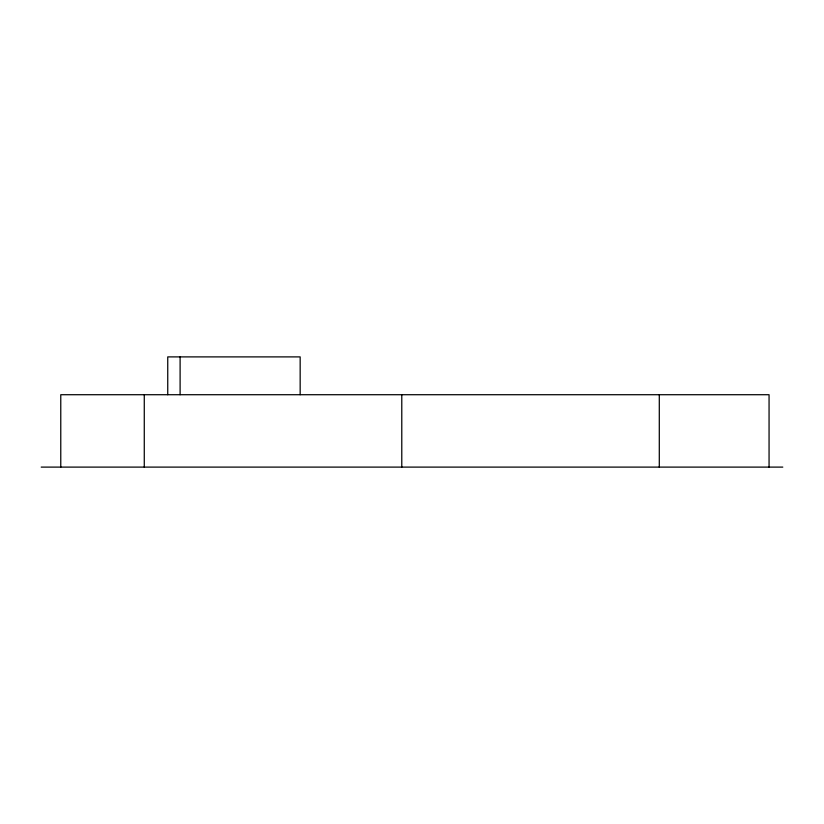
<?xml version="1.0" encoding="UTF-8"?>
<svg xmlns="http://www.w3.org/2000/svg" width="824" height="824" viewBox="0 0 824 824"><rect width="100%" height="100%" fill="white"/><g stroke="black" fill="none" stroke-linecap="round" stroke-linejoin="round"><path stroke-width="1.24" d="M41.2 467.105L782.8 467.105M769.06 467.105L769.06 394.717L60.77 394.717L60.77 467.105M659.293 394.717L659.293 467.105M401.782 394.717L401.782 467.105M300.163 394.717L300.163 356.895L167.746 356.895L167.746 394.717M180.106 356.895L180.106 394.717M144.272 394.717L144.272 467.105"/></g></svg>
